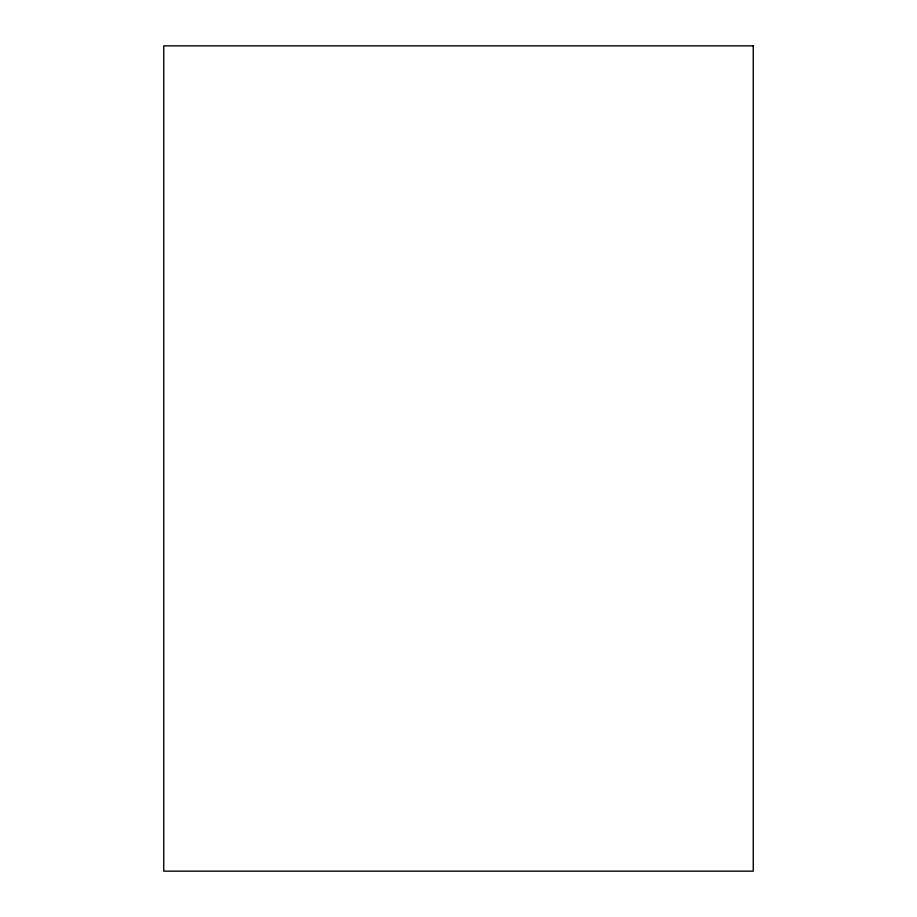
<?xml version="1.0" encoding="UTF-8"?>
<svg xmlns="http://www.w3.org/2000/svg" width="917" height="917" viewBox="0 0 917 917"><rect width="100%" height="100%" fill="white"/><g stroke="black" fill="none" stroke-linecap="round" stroke-linejoin="round"><path stroke-width="1.38" d="M753.247 45.85L163.753 45.85L163.753 871.15L753.247 871.15L753.247 45.85"/></g></svg>
